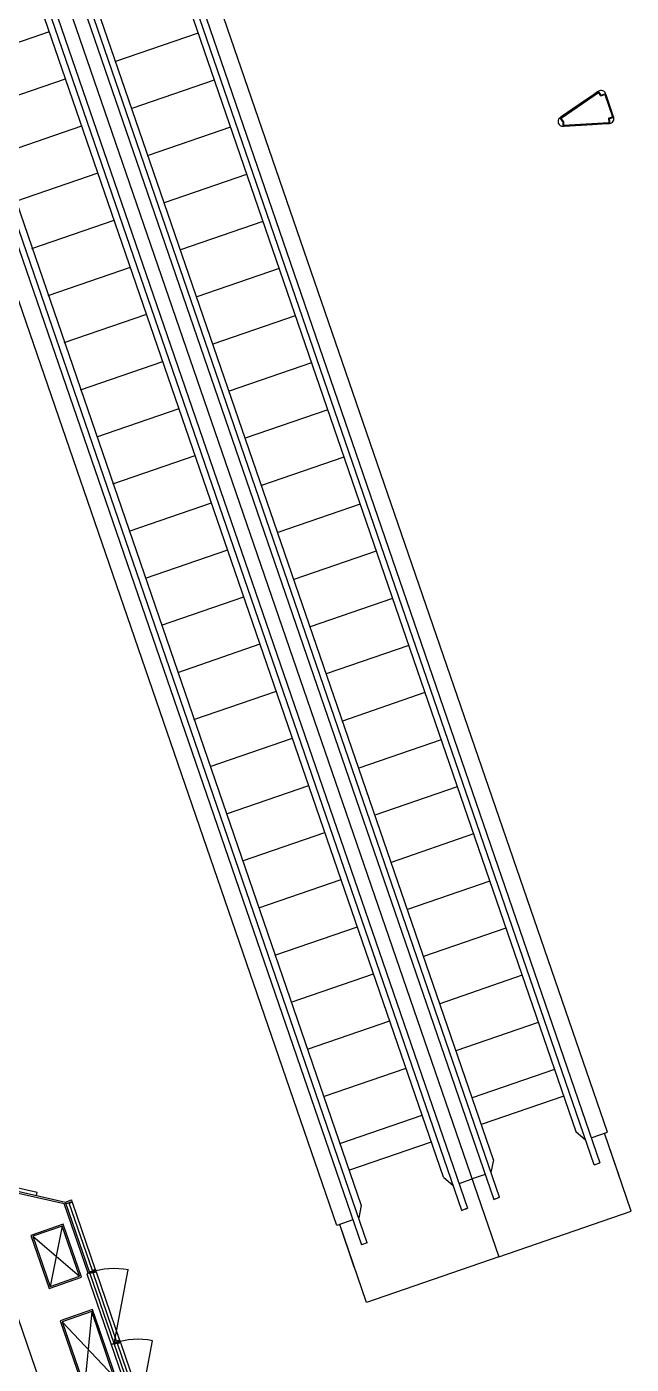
# Model space of a CAD drawing. Extents: x 809431 to 809707, y 818703 to 819368.
# Drawn here: x 809658.81 to 809668.52, y 818751.98 to 818773.46 of the extents above; entities that cross this region are included whole.
import ezdxf

# ---------------------------------------------------------------- set-up
doc = ezdxf.new("R2010")
doc.units = 0
for name, color, linetype in [('1', 7, 'Continuous'), ('Esc', 7, 'Continuous'), ('MAJ221__', 7, 'Continuous'), ('MAJ228__', 7, 'Continuous'), ('MAJ322__', 7, 'Continuous'), ('MAJ325__', 7, 'Continuous'), ('MAJ342__', 7, 'Continuous'), ('MAJ570__', 7, 'Continuous'), ('MAJ724__', 7, 'Continuous')]:
    doc.layers.add(name, color=color, linetype=linetype)

msp = doc.modelspace()

# ---------------------------------------------------------------- linework, layer by layer
at = {"layer": '1'}
for p, q in [((809667.394, 818771.989), (809667.996, 818772.402)), ((809667.996, 818772.402), (809668.004, 818772.408)), ((809668.034, 818772.347), (809667.996, 818772.402)), ((809668.002, 818772.393), (809668.016, 818772.372)), ((809668.038, 818772.358), (809668.004, 818772.408)), ((809668.034, 818772.347), (809668.098, 818772.369)), ((809668.038, 818772.358), (809668.094, 818772.378)), ((809668.06, 818772.366), (809668.052, 818772.363)), ((809668.06, 818772.366), (809668.052, 818772.363)), ((809668.086, 818772.375), (809668.094, 818772.378)), ((809668.086, 818772.375), (809668.094, 818772.378)), ((809668.098, 818772.369), (809668.094, 818772.378)), ((809668.098, 818772.369), (809668.221, 818772.009)), ((809667.394, 818771.989), (809667.385, 818771.983)), ((809667.419, 818771.934), (809667.385, 818771.983)), ((809667.429, 818771.937), (809667.394, 818771.989)), ((809667.419, 818771.934), (809667.423, 818771.874)), ((809667.433, 818771.875), (809667.423, 818771.874)), ((809667.429, 818771.937), (809667.433, 818771.875)), ((809667.433, 818771.875), (809668.162, 818771.92)), ((809668.157, 818771.987), (809668.221, 818772.009)), ((809668.157, 818771.987), (809668.162, 818771.92)), ((809668.162, 818771.92), (809668.172, 818771.92)), ((809668.168, 818771.98), (809668.225, 818772)), ((809668.168, 818771.98), (809668.172, 818771.92)), ((809668.169, 818771.957), (809668.171, 818771.931)), ((809668.19, 818771.988), (809668.182, 818771.985)), ((809668.19, 818771.988), (809668.182, 818771.985)), ((809668.19, 818771.988), (809668.214, 818771.996)), ((809668.217, 818771.997), (809668.225, 818772)), ((809668.217, 818771.997), (809668.225, 818772)), ((809668.217, 818771.997), (809668.225, 818772)), ((809668.217, 818771.997), (809668.225, 818772)), ((809668.221, 818772.009), (809668.225, 818772))]:
    msp.add_line(p, q, dxfattribs=at)
for points in [[(809667.979, 818772.409), (809667.892, 818772.349), (809667.769, 818772.265), (809667.393, 818772.007), (809667.385, 818772.002), (809667.377, 818771.996)], [(809667.995, 818772.42), (809667.986, 818772.414), (809667.979, 818772.409)], [(809668.239, 818772.005), (809668.235, 818772.015), (809668.232, 818772.024), (809668.198, 818772.123), (809668.149, 818772.265), (809668.115, 818772.364), (809668.112, 818772.372), (809668.109, 818772.383)], [(809667.424, 818771.859), (809667.435, 818771.86), (809667.444, 818771.86), (809667.898, 818771.888), (809668.048, 818771.898), (809668.153, 818771.904), (809668.162, 818771.905), (809668.173, 818771.905)]]:
    msp.add_lwpolyline(points, dxfattribs=at)
for centre, start, end in [((809668.038, 818772.358), 19, 124.466), ((809667.419, 818771.934), 124.4657, 199), ((809667.419, 818771.934), 199, 273.5343), ((809668.168, 818771.98), 273.534, 19)]:
    msp.add_arc(centre, 0.075, start, end, dxfattribs=at)
at = {"layer": 'Esc'}
for p, q in [((809651.482, 818797.012), (809666.393, 818753.707)), ((809651.482, 818797.012), (809666.393, 818753.707)), ((809667.922, 818755.185), (809653.631, 818796.694)), ((809653.726, 818796.726), (809668.017, 818755.218)), ((809668.137, 818755.708), (809654.12, 818796.414)), ((809652.019, 818796.139), (809666.31, 818754.63)), ((809666.405, 818754.663), (809652.114, 818796.171)), ((809665.796, 818754.453), (809651.502, 818795.961)), ((809651.596, 818795.993), (809665.89, 818754.486)), ((809653.73, 818796.093), (809667.63, 818755.719)), ((809666.306, 818755.264), (809652.406, 818795.637)), ((809649.89, 818795.406), (809664.184, 818753.898)), ((809664.278, 818753.931), (809649.984, 818795.438)), ((809665.503, 818754.987), (809651.6, 818795.36)), ((809663.787, 818754.21), (809649.771, 818794.917)), ((809650.277, 818794.904), (809664.18, 818754.531)), ((809657.846, 818772.923), (809659.17, 818773.379)), ((809661.558, 818773.355), (809660.234, 818772.899)), ((809658.107, 818772.167), (809659.43, 818772.622)), ((809661.819, 818772.599), (809660.495, 818772.143)), ((809658.367, 818771.41), (809659.691, 818771.866)), ((809662.079, 818771.842), (809660.755, 818771.386)), ((809658.628, 818770.654), (809659.951, 818771.11)), ((809662.339, 818771.086), (809661.016, 818770.63)), ((809658.888, 818769.897), (809660.212, 818770.353)), ((809662.6, 818770.329), (809661.276, 818769.874)), ((809659.149, 818769.141), (809660.472, 818769.597)), ((809662.86, 818769.573), (809661.537, 818769.117)), ((809659.409, 818768.385), (809660.733, 818768.84)), ((809663.121, 818768.817), (809661.797, 818768.361)), ((809659.67, 818767.628), (809660.993, 818768.084)), ((809663.381, 818768.06), (809662.057, 818767.604)), ((809659.93, 818766.872), (809661.254, 818767.328)), ((809663.642, 818767.304), (809662.318, 818766.848)), ((809660.191, 818766.115), (809661.514, 818766.571)), ((809663.902, 818766.547), (809662.578, 818766.092)), ((809660.451, 818765.359), (809661.775, 818765.815)), ((809664.162, 818765.791), (809662.839, 818765.335)), ((809660.712, 818764.603), (809662.035, 818765.058)), ((809664.423, 818765.034), (809663.099, 818764.579)), ((809660.972, 818763.846), (809662.296, 818764.302)), ((809664.683, 818764.278), (809663.36, 818763.822)), ((809661.232, 818763.09), (809662.556, 818763.546)), ((809664.944, 818763.522), (809663.62, 818763.066)), ((809661.493, 818762.333), (809662.817, 818762.789)), ((809665.204, 818762.765), (809663.88, 818762.309)), ((809661.753, 818761.577), (809663.077, 818762.033)), ((809665.465, 818762.009), (809664.141, 818761.553)), ((809662.014, 818760.821), (809663.338, 818761.276)), ((809665.725, 818761.252), (809664.401, 818760.797)), ((809662.274, 818760.064), (809663.598, 818760.52)), ((809665.985, 818760.496), (809664.662, 818760.04)), ((809662.535, 818759.308), (809663.859, 818759.764)), ((809666.246, 818759.739), (809664.922, 818759.284)), ((809662.795, 818758.551), (809664.119, 818759.007)), ((809666.506, 818758.983), (809665.183, 818758.527)), ((809663.056, 818757.795), (809664.38, 818758.251)), ((809666.767, 818758.227), (809665.443, 818757.771)), ((809663.316, 818757.039), (809664.64, 818757.494)), ((809667.027, 818757.47), (809665.703, 818757.014)), ((809663.577, 818756.282), (809664.901, 818756.738)), ((809667.288, 818756.714), (809665.964, 818756.258)), ((809667.435, 818756.286), (809666.111, 818755.831)), ((809663.837, 818755.526), (809665.161, 818755.982)), ((809663.984, 818755.098), (809665.308, 818755.554)), ((809667.63, 818755.719), (809667.784, 818755.586)), ((809667.878, 818755.619), (809668.137, 818755.708)), ((809668.521, 818754.439), (809668.09, 818755.691)), ((809668.325, 818755.007), (809668.09, 818755.691)), ((809666.306, 818755.264), (809666.266, 818755.063)), ((809667.922, 818755.185), (809668.017, 818755.218)), ((809665.503, 818754.987), (809665.658, 818754.854)), ((809665.753, 818754.887), (809665.962, 818754.959)), ((809666.172, 818755.031), (809665.962, 818754.959)), ((809666.31, 818754.63), (809666.405, 818754.663)), ((809666.404, 818754.663), (809666.389, 818754.657)), ((809664.18, 818754.531), (809664.14, 818754.331)), ((809665.891, 818754.486), (809665.796, 818754.453)), ((809665.796, 818754.453), (809665.811, 818754.459)), ((809665.859, 818754.475), (809665.891, 818754.486)), ((809666.342, 818754.641), (809666.31, 818754.63)), ((809664.046, 818754.299), (809663.787, 818754.21)), ((809666.393, 818753.707), (809668.521, 818754.439)), ((809664.266, 818752.974), (809663.835, 818754.226)), ((809664.07, 818753.542), (809663.835, 818754.226)), ((809664.278, 818753.931), (809664.184, 818753.898)), ((809666.393, 818753.707), (809664.266, 818752.974))]:
    msp.add_line(p, q, dxfattribs=at)
at = {"layer": 'MAJ221__'}
msp.add_line((809662.531, 818741.505), (809657.921, 818754.893), dxfattribs=at)
at = {"layer": 'MAJ228__'}
for p, q in [((809657.908, 818754.931), (809659.428, 818754.587)), ((809657.92, 818754.898), (809659.405, 818754.562)), ((809659.79, 818753.443), (809659.405, 818754.562)), ((809660.21, 818752.318), (809659.428, 818754.587))]:
    msp.add_line(p, q, dxfattribs=at)
at = {"layer": 'MAJ322__'}
for p, q in [((809660.21, 818752.318), (809660.438, 818753.496)), ((809660.6, 818751.183), (809660.829, 818752.361))]:
    msp.add_line(p, q, dxfattribs=at)
for centre in [(809660.21, 818752.318), (809660.6, 818751.183)]:
    msp.add_arc(centre, 1.2, 79, 109, dxfattribs=at)
at = {"layer": 'MAJ325__'}
for points in [[(809660.21, 818752.318), (809659.819, 818753.453), (809659.772, 818753.436), (809660.162, 818752.302)], [(809660.6, 818751.183), (809660.21, 818752.318), (809660.162, 818752.302), (809660.553, 818751.167)]]:
    msp.add_lwpolyline(points, close=True, dxfattribs=at)
at = {"layer": 'MAJ342__'}
for points in [[(809659.523, 818754.62), (809659.532, 818754.591), (809659.438, 818754.559), (809659.428, 818754.587)], [(809659.534, 818754.587), (809659.907, 818753.504), (809659.86, 818753.488), (809659.487, 818754.57)], [(809659.53, 818754.59), (809659.531, 818754.586), (809659.49, 818754.571), (809659.488, 818754.576)], [(809659.908, 818753.499), (809659.918, 818753.471), (809659.824, 818753.438), (809659.814, 818753.467)], [(809659.906, 818753.498), (809659.904, 818753.503), (809659.862, 818753.489), (809659.864, 818753.484)], [(809659.92, 818753.466), (809660.298, 818752.369), (809660.25, 818752.353), (809659.873, 818753.45)], [(809659.915, 818753.47), (809659.917, 818753.465), (809659.875, 818753.451), (809659.874, 818753.456)], [(809660.299, 818752.365), (809660.309, 818752.336), (809660.214, 818752.304), (809660.205, 818752.332)], [(809660.296, 818752.364), (809660.295, 818752.369), (809660.253, 818752.354), (809660.255, 818752.349)], [(809660.311, 818752.332), (809660.688, 818751.235), (809660.641, 818751.219), (809660.263, 818752.315)], [(809660.306, 818752.335), (809660.308, 818752.331), (809660.266, 818752.316), (809660.265, 818752.321)]]:
    msp.add_lwpolyline(points, close=True, dxfattribs=at)
at = {"layer": 'MAJ570__'}
for p, q in [((809658.904, 818754.037), (809659.653, 818753.396)), ((809659.377, 818754.199), (809659.181, 818753.233)), ((809659.849, 818752.828), (809659.734, 818751.625)), ((809659.376, 818752.666), (809660.207, 818751.788))]:
    msp.add_line(p, q, dxfattribs=at)
for points in [[(809659.165, 818753.201), (809659.685, 818753.38), (809659.392, 818754.231), (809658.872, 818754.052)], [(809659.181, 818753.233), (809659.653, 818753.396), (809659.377, 818754.199), (809658.904, 818754.037)], [(809659.719, 818751.594), (809660.239, 818751.773), (809659.864, 818752.86), (809659.344, 818752.681)], [(809659.734, 818751.625), (809660.207, 818751.788), (809659.849, 818752.828), (809659.376, 818752.666)]]:
    msp.add_lwpolyline(points, close=True, dxfattribs=at)
at = {"layer": 'MAJ724__'}
msp.add_lwpolyline([(809658.972, 818754.742), (809658.387, 818754.874), (809658.376, 818754.825), (809658.961, 818754.693)], close=True, dxfattribs=at)

doc.saveas('drawing.dxf')
